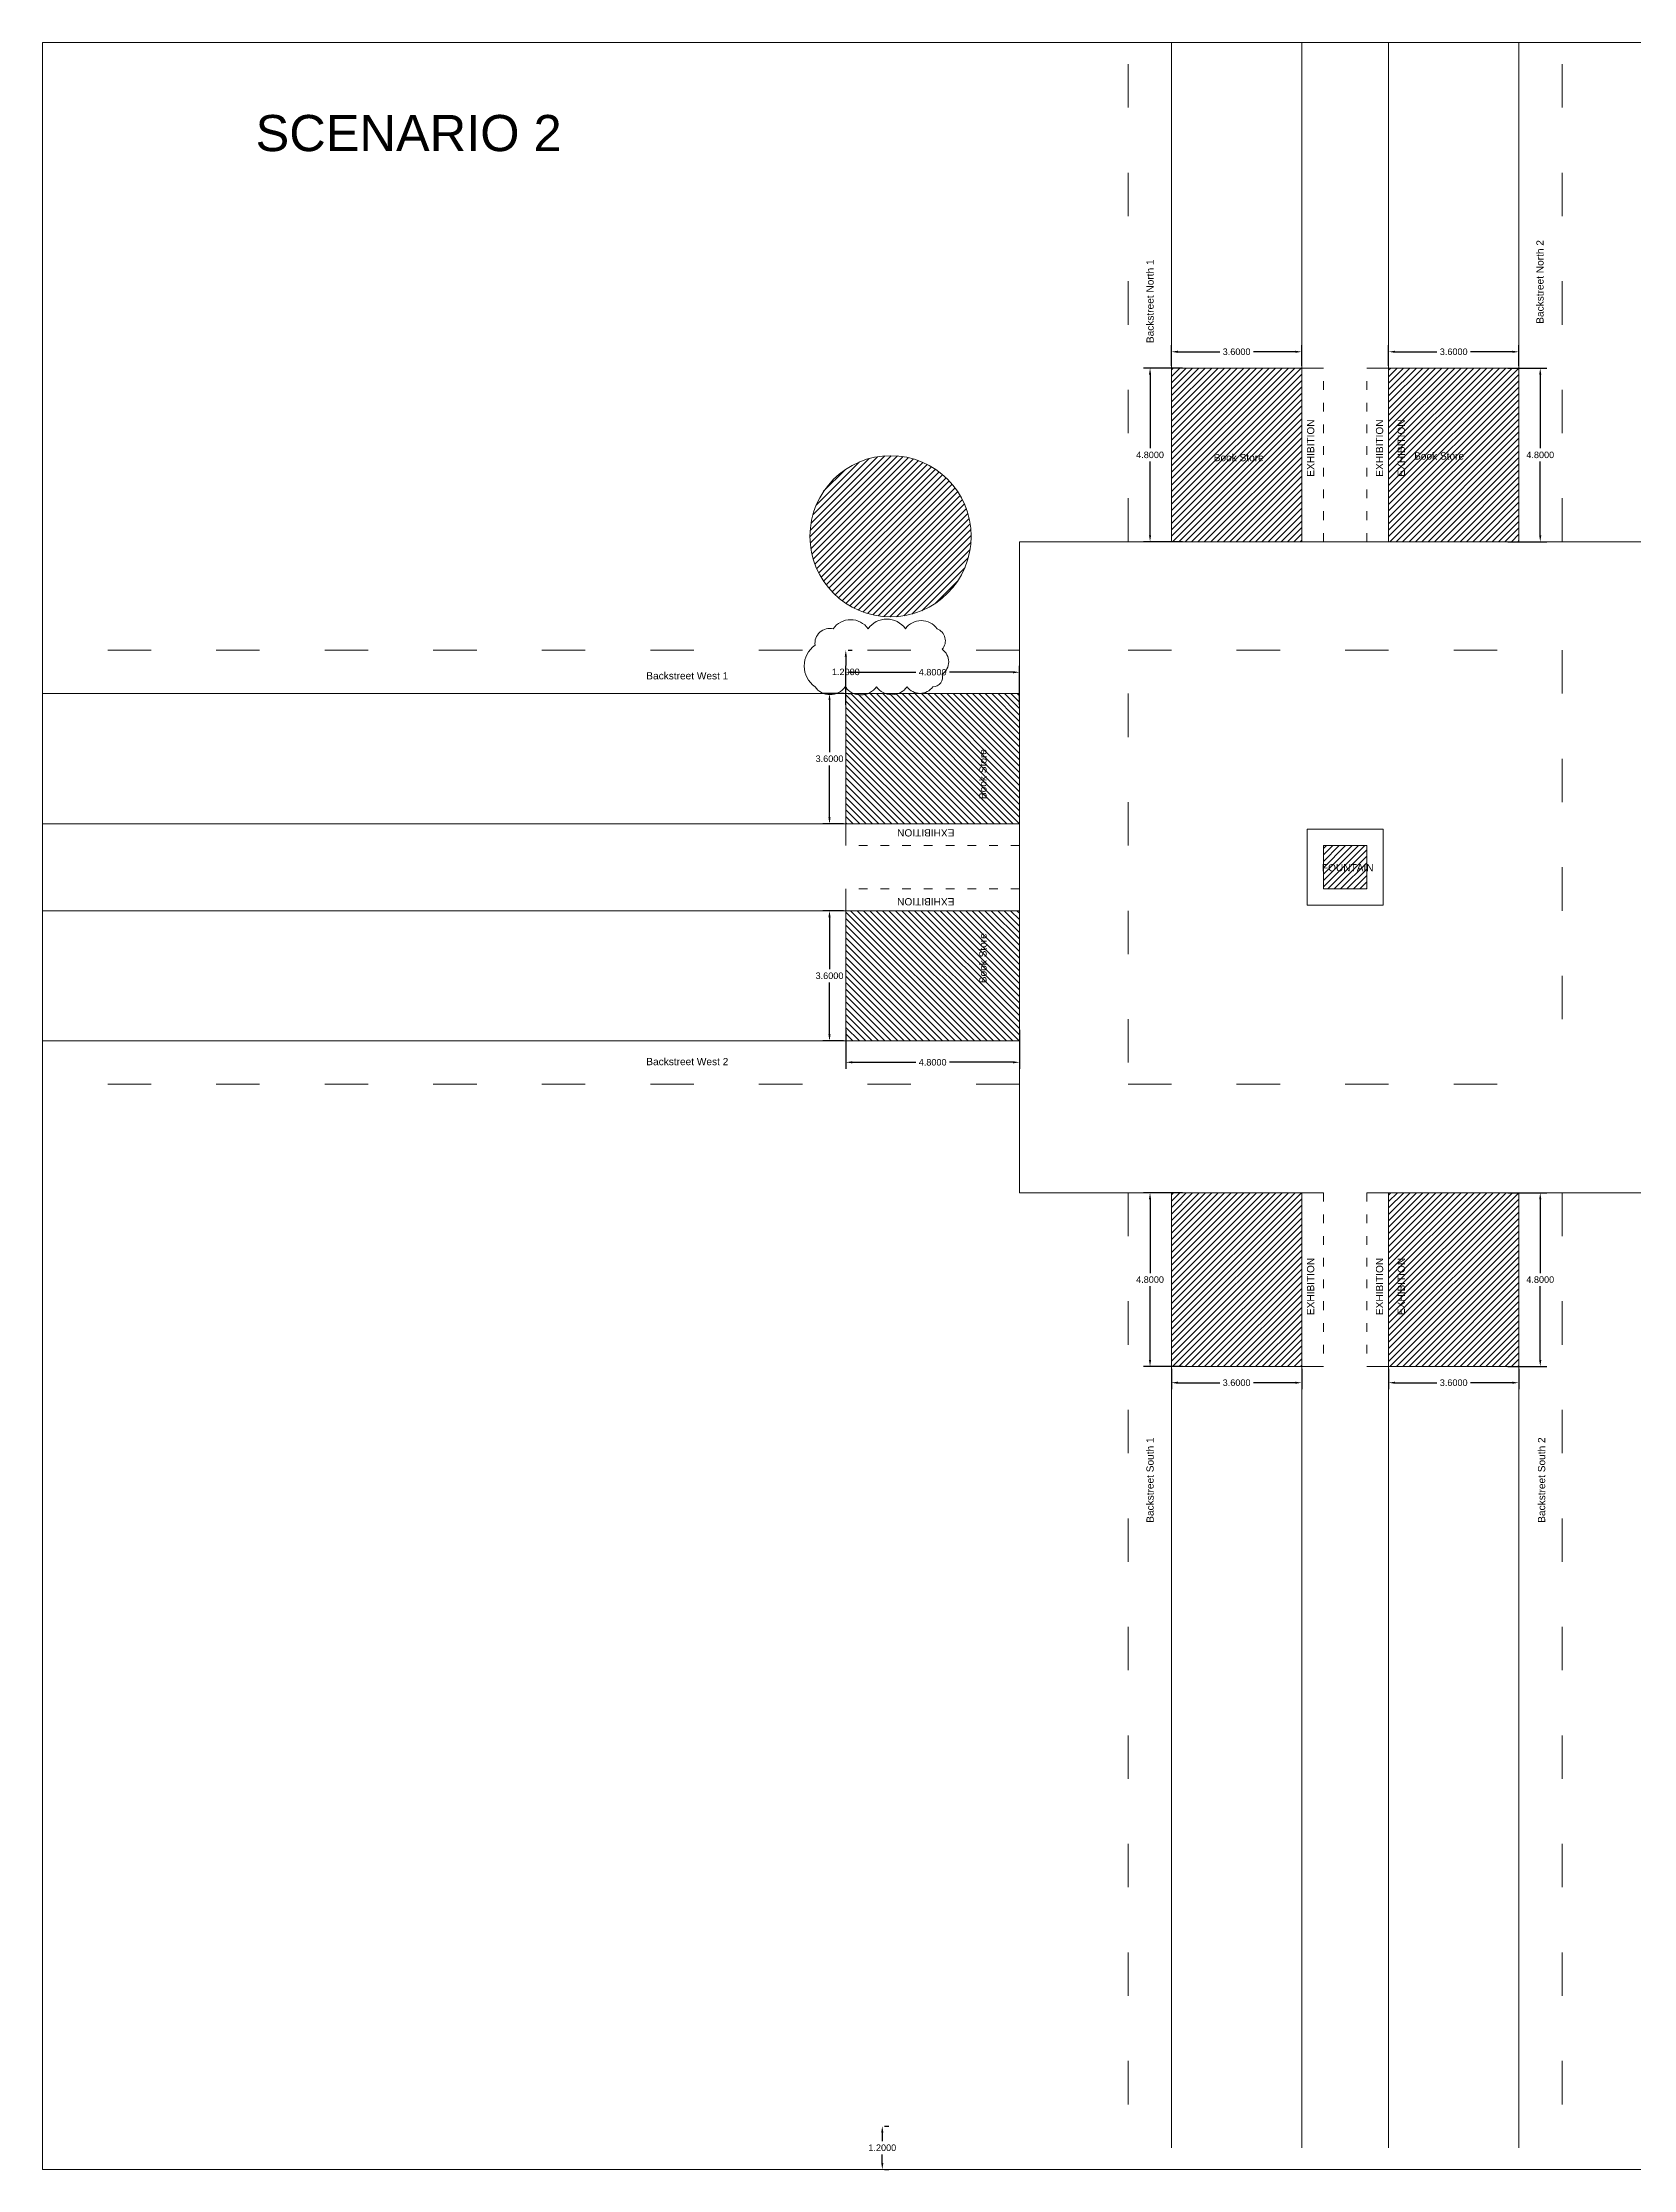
# Model space of a CAD drawing. Header units: inches. Extents: x 164 to 379, y 38 to 328.
# Drawn here: x 170.3 to 214.3, y 164.2 to 223 of the extents above; entities that cross this region are included whole.
import ezdxf

# ---------------------------------------------------------------- set-up
doc = ezdxf.new("R2010")
doc.units = ezdxf.units.IN
doc.header["$MEASUREMENT"] = 0
doc.linetypes.add('ACAD_ISO03W100', pattern=[30, 12, -18])
for name, color, linetype, lineweight in [('BoundaryBackstreet', 7, 'ACAD_ISO03W100', 13), ('Fountain', 170, 'Continuous', 13), ('Store', 131, 'Continuous', 13), ('TEXT', 7, 'Continuous', 13), ('Walkway Junction', 7, 'Continuous', 13)]:
    doc.layers.add(name, color=color, linetype=linetype, lineweight=lineweight)
doc.styles.get("Standard").update_dxf_attribs({"font": 'arial.ttf'})
doc.dimstyles.get("Standard").update_dxf_attribs({"dimtxt": 0.18, "dimasz": 0.18, "dimexe": 0.18, "dimexo": 0.0625, "dimgap": 0.09, "dimtad": 0, "dimtih": 1, "dimtoh": 1, "dimdec": 4, "dimzin": 0, "dimdsep": 46, "dimtxsty": 'Standard', "dimcen": 0.09, "dimadec": 0, "dimazin": 0, "dimtfac": 1, "dimtdec": 4, "dimtofl": 0, "dimtmove": 0, "dimatfit": 3, "dimfxl": 0, "dimtolj": 1, "dimtzin": 0, "dimarcsym": 0})
pattern_1 = [(45, (0.23016, 102.05505), (-0.08838835, 0.08838835), [])]
pattern_2 = [(135, (322.472, -5.9426), (-0.08838835, -0.08838835), [])]

# ---------------------------------------------------------------- blocks, each defined once
blk = doc.blocks.new('*D60')
at = {"layer": 'Defpoints', "color": 0, "transparency": 16777216}
for p in [(201.55, 186.377), (205.15, 186.377), (205.15, 185.927)]:
    blk.add_point(p, dxfattribs=at)
at = {"layer": 'Store', "color": 0, "lineweight": -2, "transparency": 16777216}
for p, q in [((201.55, 186.315), (201.55, 185.747)), ((201.73, 185.927), (202.887, 185.927)), ((204.97, 185.927), (203.813, 185.927)), ((205.15, 186.315), (205.15, 185.747))]:
    blk.add_line(p, q, dxfattribs=at)
at = {"layer": 'Store', "color": 0, "transparency": 16777216}
for points in [[(201.73, 185.957), (201.73, 185.897), (201.55, 185.927)], [(204.97, 185.957), (204.97, 185.897), (205.15, 185.927)]]:
    blk.add_solid(points, dxfattribs=at)
at = {"layer": 'Store', "color": 0, "transparency": 16777216, "insert": (203.35, 185.927), "char_height": 0.18, "attachment_point": 5}
blk.add_mtext('\\A1;3.6000', dxfattribs=at)
blk = doc.blocks.new('*D58')
at = {"layer": 'Defpoints', "color": 0, "transparency": 16777216}
for p in [(200.958, 191.177), (201.917, 191.177), (201.917, 186.377)]:
    blk.add_point(p, dxfattribs=at)
at = {"layer": 'Store', "color": 0, "lineweight": -2, "transparency": 16777216}
for p, q in [((201.855, 191.177), (200.778, 191.177)), ((200.958, 190.997), (200.958, 188.959)), ((200.958, 186.557), (200.958, 188.595)), ((201.855, 186.377), (200.778, 186.377))]:
    blk.add_line(p, q, dxfattribs=at)
at = {"layer": 'Store', "color": 0, "transparency": 16777216}
for points in [[(200.928, 190.997), (200.988, 190.997), (200.958, 191.177)], [(200.928, 186.557), (200.988, 186.557), (200.958, 186.377)]]:
    blk.add_solid(points, dxfattribs=at)
at = {"layer": 'Store', "color": 0, "transparency": 16777216, "insert": (200.958, 188.777), "char_height": 0.18, "attachment_point": 5}
blk.add_mtext('\\A1;4.8000', dxfattribs=at)
blk = doc.blocks.new('*D57')
at = {"layer": 'Defpoints', "color": 0, "transparency": 16777216}
for p in [(193.558, 165.377), (193.558, 165.377), (193.558, 164.177)]:
    blk.add_point(p, dxfattribs=at)
at = {"layer": 'Store', "color": 0, "lineweight": -2, "transparency": 16777216}
for p, q in [((193.62, 165.377), (193.738, 165.377)), ((193.558, 165.197), (193.558, 164.959)), ((193.558, 164.357), (193.558, 164.595)), ((193.62, 164.177), (193.738, 164.177))]:
    blk.add_line(p, q, dxfattribs=at)
at = {"layer": 'Store', "color": 0, "transparency": 16777216}
for points in [[(193.528, 165.197), (193.588, 165.197), (193.558, 165.377)], [(193.528, 164.357), (193.588, 164.357), (193.558, 164.177)]]:
    blk.add_solid(points, dxfattribs=at)
at = {"layer": 'Store', "color": 0, "transparency": 16777216, "insert": (193.558, 164.777), "char_height": 0.18, "attachment_point": 5}
blk.add_mtext('\\A1;1.2000', dxfattribs=at)
blk = doc.blocks.new('*D62')
at = {"layer": 'Defpoints', "color": 0, "transparency": 16777216}
for p in [(207.55, 186.377), (207.55, 185.927), (211.15, 186.377)]:
    blk.add_point(p, dxfattribs=at)
at = {"layer": 'Store', "color": 0, "lineweight": -2, "transparency": 16777216}
for p, q in [((207.55, 186.315), (207.55, 185.747)), ((207.73, 185.927), (208.887, 185.927)), ((210.97, 185.927), (209.813, 185.927)), ((211.15, 186.315), (211.15, 185.747))]:
    blk.add_line(p, q, dxfattribs=at)
at = {"layer": 'Store', "color": 0, "transparency": 16777216}
for points in [[(207.73, 185.957), (207.73, 185.897), (207.55, 185.927)], [(210.97, 185.957), (210.97, 185.897), (211.15, 185.927)]]:
    blk.add_solid(points, dxfattribs=at)
at = {"layer": 'Store', "color": 0, "transparency": 16777216, "insert": (209.35, 185.927), "char_height": 0.18, "attachment_point": 5}
blk.add_mtext('\\A1;3.6000', dxfattribs=at)
blk = doc.blocks.new('*D61')
at = {"layer": 'Defpoints', "color": 0, "transparency": 16777216}
for p in [(210.783, 191.177), (211.742, 191.177), (210.783, 186.377)]:
    blk.add_point(p, dxfattribs=at)
at = {"layer": 'Store', "color": 0, "lineweight": -2, "transparency": 16777216}
for p, q in [((210.845, 191.177), (211.922, 191.177)), ((211.742, 190.997), (211.742, 188.959)), ((211.742, 186.557), (211.742, 188.595)), ((210.845, 186.377), (211.922, 186.377))]:
    blk.add_line(p, q, dxfattribs=at)
at = {"layer": 'Store', "color": 0, "transparency": 16777216}
for points in [[(211.712, 190.997), (211.772, 190.997), (211.742, 191.177)], [(211.712, 186.557), (211.772, 186.557), (211.742, 186.377)]]:
    blk.add_solid(points, dxfattribs=at)
at = {"layer": 'Store', "color": 0, "transparency": 16777216, "insert": (211.742, 188.777), "char_height": 0.18, "attachment_point": 5}
blk.add_mtext('\\A1;4.8000', dxfattribs=at)
blk = doc.blocks.new('*D65')
at = {"layer": 'Defpoints', "color": 0, "transparency": 16777216}
for p in [(205.15, 214.428), (201.55, 213.977), (205.15, 213.977)]:
    blk.add_point(p, dxfattribs=at)
at = {"layer": 'Store', "color": 0, "lineweight": -2, "transparency": 16777216}
for p, q in [((201.55, 214.04), (201.55, 214.608)), ((201.73, 214.428), (202.887, 214.428)), ((204.97, 214.428), (203.813, 214.428)), ((205.15, 214.04), (205.15, 214.608))]:
    blk.add_line(p, q, dxfattribs=at)
at = {"layer": 'Store', "color": 0, "transparency": 16777216}
for points in [[(201.73, 214.458), (201.73, 214.398), (201.55, 214.428)], [(204.97, 214.458), (204.97, 214.398), (205.15, 214.428)]]:
    blk.add_solid(points, dxfattribs=at)
at = {"layer": 'Store', "color": 0, "transparency": 16777216, "insert": (203.35, 214.428), "char_height": 0.18, "attachment_point": 5}
blk.add_mtext('\\A1;3.6000', dxfattribs=at)
blk = doc.blocks.new('*D64')
at = {"layer": 'Defpoints', "color": 0, "transparency": 16777216}
for p in [(201.917, 213.977), (200.958, 209.177), (201.917, 209.177)]:
    blk.add_point(p, dxfattribs=at)
at = {"layer": 'Store', "color": 0, "lineweight": -2, "transparency": 16777216}
for p, q in [((201.855, 213.977), (200.778, 213.977)), ((200.958, 213.797), (200.958, 211.759)), ((200.958, 209.357), (200.958, 211.395)), ((201.855, 209.177), (200.778, 209.177))]:
    blk.add_line(p, q, dxfattribs=at)
at = {"layer": 'Store', "color": 0, "transparency": 16777216}
for points in [[(200.928, 213.797), (200.988, 213.797), (200.958, 213.977)], [(200.928, 209.357), (200.988, 209.357), (200.958, 209.177)]]:
    blk.add_solid(points, dxfattribs=at)
at = {"layer": 'Store', "color": 0, "transparency": 16777216, "insert": (200.958, 211.577), "char_height": 0.18, "attachment_point": 5}
blk.add_mtext('\\A1;4.8000', dxfattribs=at)
blk = doc.blocks.new('*D66')
at = {"layer": 'Defpoints', "color": 0, "transparency": 16777216}
for p in [(207.55, 214.428), (207.55, 213.977), (211.15, 213.977)]:
    blk.add_point(p, dxfattribs=at)
at = {"layer": 'Store', "color": 0, "lineweight": -2, "transparency": 16777216}
for p, q in [((207.55, 214.04), (207.55, 214.608)), ((207.73, 214.428), (208.887, 214.428)), ((210.97, 214.428), (209.813, 214.428)), ((211.15, 214.04), (211.15, 214.608))]:
    blk.add_line(p, q, dxfattribs=at)
at = {"layer": 'Store', "color": 0, "transparency": 16777216}
for points in [[(207.73, 214.458), (207.73, 214.398), (207.55, 214.428)], [(210.97, 214.458), (210.97, 214.398), (211.15, 214.428)]]:
    blk.add_solid(points, dxfattribs=at)
at = {"layer": 'Store', "color": 0, "transparency": 16777216, "insert": (209.35, 214.428), "char_height": 0.18, "attachment_point": 5}
blk.add_mtext('\\A1;3.6000', dxfattribs=at)
blk = doc.blocks.new('*D63')
at = {"layer": 'Defpoints', "color": 0, "transparency": 16777216}
for p in [(210.783, 213.977), (210.783, 209.177), (211.742, 209.177)]:
    blk.add_point(p, dxfattribs=at)
at = {"layer": 'Store', "color": 0, "lineweight": -2, "transparency": 16777216}
for p, q in [((210.845, 213.977), (211.922, 213.977)), ((211.742, 213.797), (211.742, 211.759)), ((211.742, 209.357), (211.742, 211.395)), ((210.845, 209.177), (211.922, 209.177))]:
    blk.add_line(p, q, dxfattribs=at)
at = {"layer": 'Store', "color": 0, "transparency": 16777216}
for points in [[(211.712, 213.797), (211.772, 213.797), (211.742, 213.977)], [(211.712, 209.357), (211.772, 209.357), (211.742, 209.177)]]:
    blk.add_solid(points, dxfattribs=at)
at = {"layer": 'Store', "color": 0, "transparency": 16777216, "insert": (211.742, 211.577), "char_height": 0.18, "attachment_point": 5}
blk.add_mtext('\\A1;4.8000', dxfattribs=at)
blk = doc.blocks.new('*D73')
at = {"layer": 'Defpoints', "color": 0, "transparency": 16777216}
for p in [(192.099, 198.977), (192.55, 198.977), (192.55, 195.377)]:
    blk.add_point(p, dxfattribs=at)
at = {"layer": 'Store', "color": 0, "lineweight": -2, "transparency": 16777216}
for p, q in [((192.487, 198.977), (191.919, 198.977)), ((192.099, 198.797), (192.099, 197.359)), ((192.099, 195.557), (192.099, 196.995)), ((192.487, 195.377), (191.919, 195.377))]:
    blk.add_line(p, q, dxfattribs=at)
at = {"layer": 'Store', "color": 0, "transparency": 16777216}
for points in [[(192.069, 198.797), (192.129, 198.797), (192.099, 198.977)], [(192.069, 195.557), (192.129, 195.557), (192.099, 195.377)]]:
    blk.add_solid(points, dxfattribs=at)
at = {"layer": 'Store', "color": 0, "transparency": 16777216, "insert": (192.099, 197.177), "char_height": 0.18, "attachment_point": 5}
blk.add_mtext('\\A1;3.6000', dxfattribs=at)
blk = doc.blocks.new('*D71')
at = {"layer": 'Defpoints', "color": 0, "transparency": 16777216}
for p in [(192.55, 195.744), (197.35, 195.744), (197.35, 194.785)]:
    blk.add_point(p, dxfattribs=at)
at = {"layer": 'Store', "color": 0, "lineweight": -2, "transparency": 16777216}
for p, q in [((192.55, 195.682), (192.55, 194.605)), ((197.35, 195.682), (197.35, 194.605)), ((192.73, 194.785), (194.483, 194.785)), ((197.17, 194.785), (195.417, 194.785))]:
    blk.add_line(p, q, dxfattribs=at)
at = {"layer": 'Store', "color": 0, "transparency": 16777216}
for points in [[(192.73, 194.815), (192.73, 194.755), (192.55, 194.785)], [(197.17, 194.815), (197.17, 194.755), (197.35, 194.785)]]:
    blk.add_solid(points, dxfattribs=at)
at = {"layer": 'Store', "color": 0, "transparency": 16777216, "insert": (194.95, 194.785), "char_height": 0.18, "attachment_point": 5}
blk.add_mtext('\\A1;4.8000', dxfattribs=at)
blk = doc.blocks.new('*D74')
at = {"layer": 'Defpoints', "color": 0, "transparency": 16777216}
for p in [(192.55, 204.977), (192.099, 201.377), (192.55, 201.377)]:
    blk.add_point(p, dxfattribs=at)
at = {"layer": 'Store', "color": 0, "lineweight": -2, "transparency": 16777216}
for p, q in [((192.487, 204.977), (191.919, 204.977)), ((192.099, 204.797), (192.099, 203.359)), ((192.099, 201.557), (192.099, 202.995)), ((192.487, 201.377), (191.919, 201.377))]:
    blk.add_line(p, q, dxfattribs=at)
at = {"layer": 'Store', "color": 0, "transparency": 16777216}
for points in [[(192.069, 204.797), (192.129, 204.797), (192.099, 204.977)], [(192.069, 201.557), (192.129, 201.557), (192.099, 201.377)]]:
    blk.add_solid(points, dxfattribs=at)
at = {"layer": 'Store', "color": 0, "transparency": 16777216, "insert": (192.099, 203.177), "char_height": 0.18, "attachment_point": 5}
blk.add_mtext('\\A1;3.6000', dxfattribs=at)
blk = doc.blocks.new('*D72')
at = {"layer": 'Defpoints', "color": 0, "transparency": 16777216}
for p in [(197.35, 205.569), (192.55, 204.61), (197.35, 204.61)]:
    blk.add_point(p, dxfattribs=at)
at = {"layer": 'Store', "color": 0, "lineweight": -2, "transparency": 16777216}
for p, q in [((192.55, 204.672), (192.55, 205.749)), ((192.73, 205.569), (194.483, 205.569)), ((197.17, 205.569), (195.417, 205.569)), ((197.35, 204.672), (197.35, 205.749))]:
    blk.add_line(p, q, dxfattribs=at)
at = {"layer": 'Store', "color": 0, "transparency": 16777216}
for points in [[(192.73, 205.599), (192.73, 205.539), (192.55, 205.569)], [(197.17, 205.599), (197.17, 205.539), (197.35, 205.569)]]:
    blk.add_solid(points, dxfattribs=at)
at = {"layer": 'Store', "color": 0, "transparency": 16777216, "insert": (194.95, 205.569), "char_height": 0.18, "attachment_point": 5}
blk.add_mtext('\\A1;4.8000', dxfattribs=at)
blk = doc.blocks.new('*D76')
at = {"layer": 'Defpoints', "color": 0, "transparency": 16777216}
for p in [(192.55, 206.177), (192.55, 206.177), (192.55, 204.977)]:
    blk.add_point(p, dxfattribs=at)
at = {"layer": 'Store', "color": 0, "lineweight": -2, "transparency": 16777216}
for p, q in [((192.55, 205.997), (192.55, 205.759)), ((192.612, 206.177), (192.73, 206.177)), ((192.55, 205.157), (192.55, 205.395)), ((192.612, 204.977), (192.73, 204.977))]:
    blk.add_line(p, q, dxfattribs=at)
at = {"layer": 'Store', "color": 0, "transparency": 16777216}
for points in [[(192.52, 205.997), (192.58, 205.997), (192.55, 206.177)], [(192.52, 205.157), (192.58, 205.157), (192.55, 204.977)]]:
    blk.add_solid(points, dxfattribs=at)
at = {"layer": 'Store', "color": 0, "transparency": 16777216, "insert": (192.55, 205.577), "char_height": 0.18, "attachment_point": 5}
blk.add_mtext('\\A1;1.2000', dxfattribs=at)

msp = doc.modelspace()

# ---------------------------------------------------------------- hatches: boundary and pattern name
at = {"layer": 'Fountain', "true_color": 0xf4ee51}
h = msp.add_hatch(dxfattribs=at)
h.set_pattern_fill('ANSI31', color=41)
h.set_pattern_definition([(45, (-0.36984, 102.05505), (-0.08838835, 0.08838835), [])])
edge = h.paths.add_edge_path()
edge.add_arc((193.78785, 209.32701), 2.22894, 0, 360)
at = {"layer": 'Fountain'}
h = msp.add_hatch(dxfattribs=at)
h.set_pattern_fill('ANSI31', color=256)
h.set_pattern_definition([(45, (-1.56984, 100.85505), (-0.08838835, 0.08838835), [])])
h.paths.add_polyline_path([(205.74991, 199.57715), (206.94991, 199.57715), (206.94991, 200.77715), (205.74991, 200.77715)])
at = {"layer": 'Store'}
h = msp.add_hatch(dxfattribs=at)
h.set_pattern_fill('ANSI31', color=256)
h.set_pattern_definition(pattern_1)
h.paths.add_polyline_path([(205.14991, 209.17715), (201.54992, 209.17715), (201.54992, 213.97715), (205.14991, 213.97715)])
h = msp.add_hatch(dxfattribs=at)
h.set_pattern_fill('ANSI31', color=256)
h.set_pattern_definition(pattern_1)
h.paths.add_polyline_path([(207.54991, 209.17715), (211.1499, 209.17715), (211.1499, 213.97715), (207.54991, 213.97715)])
h = msp.add_hatch(dxfattribs=at)
h.set_pattern_fill('ANSI31', color=256, angle=90)
h.set_pattern_definition(pattern_2)
h.paths.add_polyline_path([(197.34991, 201.37715), (197.34991, 204.97714), (192.54991, 204.97714), (192.54991, 201.37715)])
h = msp.add_hatch(dxfattribs=at)
h.set_pattern_fill('ANSI31', color=256, angle=90)
h.set_pattern_definition(pattern_2)
h.paths.add_polyline_path([(197.34991, 198.97715), (197.34991, 195.37715), (192.54991, 195.37715), (192.54991, 198.97715)])
h = msp.add_hatch(dxfattribs=at)
h.set_pattern_fill('ANSI31', color=256)
h.set_pattern_definition(pattern_1)
h.paths.add_polyline_path([(205.14991, 191.17715), (201.54992, 191.17715), (201.54992, 186.37715), (205.14991, 186.37715)])
h = msp.add_hatch(dxfattribs=at)
h.set_pattern_fill('ANSI31', color=256)
h.set_pattern_definition(pattern_1)
h.paths.add_polyline_path([(207.54991, 191.17715), (211.1499, 191.17715), (211.1499, 186.37715), (207.54991, 186.37715)])

# ---------------------------------------------------------------- linework, layer by layer
at = {"layer": 'BoundaryBackstreet', "ltscale": 0.1}
for p, q in [((200.34991, 209.17715), (200.34991, 222.97715)), ((212.34991, 209.17715), (212.34991, 222.97715)), ((197.34991, 206.17715), (170.34991, 206.17715)), ((200.34991, 206.17715), (212.34991, 206.17715)), ((212.34991, 206.17715), (212.34991, 194.17715)), ((200.34991, 204.97715), (200.34991, 194.17715)), ((197.34991, 194.17715), (170.34991, 194.17715)), ((200.34991, 194.17715), (212.34991, 194.17715)), ((200.34991, 191.17715), (200.34991, 164.77715)), ((212.34991, 191.17715), (212.34991, 164.77715))]:
    msp.add_line(p, q, dxfattribs=at)
at = {"layer": 'Fountain', "color": 240, "true_color": 0xed1f24}
msp.add_lwpolyline([(191.69912, 205.1682, 0.52056705), (192.52898, 205.1682, 0.52056705), (193.39799, 205.1682, 0.52056705), (194.24207, 205.1682, 0.52056705), (194.95573, 205.1682, 0.52056705), (195.21379, 205.51359, 0.52056705), (195.21379, 206.20324, 0.52056705), (195.07074, 206.7706, 0.52056705), (194.19907, 206.7706, 0.52056705), (193.16594, 206.7706, 0.52056705), (192.19998, 206.7706, 0.52056705), (191.69912, 206.31418, 0.52056705)], format="xyb", close=True, dxfattribs=at)
at = {"layer": 'Fountain'}
msp.add_lwpolyline([(205.29991, 199.12715), (205.29991, 201.22715), (207.39991, 201.22715), (207.39991, 199.12715)], close=True, dxfattribs=at)
msp.add_lwpolyline([(205.74991, 199.57715), (205.74991, 200.77715), (206.94991, 200.77715), (206.94991, 199.57715), (205.74991, 199.57715)], dxfattribs=at)
at = {"layer": 'Fountain', "color": 41, "true_color": 0xf4ee51}
msp.add_circle((193.78785, 209.32701), 2.22894, dxfattribs=at)
at = {"layer": 'Store'}
for p, q in [((205.74991, 213.97715), (205.14991, 213.97715)), ((207.54991, 213.97715), (206.94991, 213.97715)), ((208.15026, 213.97743), (207.55026, 213.97743)), ((192.54963, 201.9775), (192.54963, 201.3775)), ((192.54991, 201.37715), (192.54991, 200.77715)), ((192.54991, 199.57715), (192.54991, 198.97715)), ((204.54991, 191.17715), (205.14991, 191.17715)), ((205.74991, 191.17715), (205.14991, 191.17715)), ((207.54991, 191.17715), (206.94991, 191.17715)), ((205.74991, 186.37715), (205.14991, 186.37715)), ((207.54991, 186.37715), (206.94991, 186.37715)), ((208.15026, 186.37686), (207.55026, 186.37686))]:
    msp.add_line(p, q, dxfattribs=at)
at = {"layer": 'Store', "linetype": 'ACAD_ISO03W100', "ltscale": 0.02}
for p, q in [((205.74991, 209.17715), (205.74991, 213.97715)), ((206.94991, 209.17715), (206.94991, 213.97715)), ((197.34991, 200.77715), (192.54991, 200.77715)), ((197.34991, 199.57715), (192.54991, 199.57715)), ((205.74991, 191.17715), (205.74991, 186.37715)), ((206.94991, 191.17715), (206.94991, 186.37715))]:
    msp.add_line(p, q, dxfattribs=at)
at = {"layer": 'Store'}
for points in [[(205.14991, 209.17715), (201.54992, 209.17715), (201.54992, 213.97715), (205.14991, 213.97715)], [(207.54991, 209.17715), (211.1499, 209.17715), (211.1499, 213.97715), (207.54991, 213.97715)], [(197.34991, 201.37715), (197.34991, 204.97714), (192.54991, 204.97714), (192.54991, 201.37715)], [(197.34991, 198.97715), (197.34991, 195.37715), (192.54991, 195.37715), (192.54991, 198.97715)], [(205.14991, 191.17715), (201.54992, 191.17715), (201.54992, 186.37715), (205.14991, 186.37715)], [(207.54991, 191.17715), (211.1499, 191.17715), (211.1499, 186.37715), (207.54991, 186.37715)]]:
    msp.add_lwpolyline(points, close=True, dxfattribs=at)
at = {"layer": 'TEXT'}
for p, q in [((197.34991, 209.17715), (197.34991, 204.97756)), ((197.34991, 198.97715), (197.34991, 201.37715)), ((197.34991, 191.17715), (197.34991, 195.37715)), ((211.75707, 191.17715), (215.34991, 191.17715))]:
    msp.add_line(p, q, dxfattribs=at)
msp.add_lwpolyline([(170.34991, 222.97715), (273.54991, 222.97715), (273.54991, 164.17715), (170.34991, 164.17715)], close=True, dxfattribs=at)
at = {"layer": 'Walkway Junction'}
for p, q in [((201.54992, 209.17715), (201.54992, 222.97715)), ((205.14991, 213.97715), (205.14991, 222.97715)), ((207.54991, 213.97715), (207.54991, 222.97715)), ((211.1499, 209.17715), (211.1499, 222.97715)), ((197.34991, 209.17715), (215.34991, 209.17715)), ((197.34991, 204.97714), (170.34991, 204.97714)), ((192.54991, 201.37715), (170.34991, 201.37715)), ((192.54991, 198.97715), (170.34991, 198.97715)), ((197.34991, 195.37715), (170.34991, 195.37715)), ((197.34991, 191.17715), (205.14991, 191.17715)), ((201.54992, 191.17715), (201.54992, 164.77715)), ((211.1499, 191.17715), (211.1499, 164.77715)), ((205.14991, 186.37715), (205.14991, 164.77715)), ((207.54991, 186.37715), (207.54991, 164.77715))]:
    msp.add_line(p, q, dxfattribs=at)

# ---------------------------------------------------------------- texts
at = {"layer": 'TEXT', "attachment_point": 1}
for s, width, insert, char_height in [('SCENARIO 2', 10.6688527, (176.23676, 220.97475), 1), ('Book Store', 3.5863752, (202.71785, 211.60332), 0.2), ('Book Store', 3.5863752, (208.25581, 211.64817), 0.2), ('Backstreet West 1', 3.5863752, (187.03582, 205.57046), 0.2), ('FOUNTAIN', 3.5863752, (205.70872, 200.26537), 0.2), ('Backstreet West 2', 3.5863752, (187.03582, 194.90505), 0.2)]:
    msp.add_mtext_dynamic_manual_height_columns(s, width=width, gutter_width=1, heights=[0], dxfattribs=dict(at, insert=insert, char_height=char_height))
at = {"layer": 'TEXT', "char_height": 0.2}
for s, insert, attachment_point, rotation in [('Backstreet North 2', (211.63423, 215.20297), 1, 90), ('Backstreet North 1', (200.85888, 214.66798), 1, 90), ('EXHIBITION', (205.29629, 212.5583), 3, 90), ('EXHIBITION', (207.40353, 212.5583), 9, 90), ('EXHIBITION', (208.00353, 212.5583), 9, 90), ('Book Store', (196.23931, 203.44499), 3, 90), ('EXHIBITION', (193.96876, 201.23076), 9, 179.9999979), ('EXHIBITION', (193.96876, 199.12353), 3, 179.9999979), ('Book Store', (196.23931, 196.97151), 1, 90), ('EXHIBITION', (205.29629, 187.79599), 1, 90), ('EXHIBITION', (207.40353, 187.79599), 7, 90), ('EXHIBITION', (208.00353, 187.79599), 7, 90), ('Backstreet South 1', (200.85888, 182.05498), 1, 90), ('Backstreet South 2', (211.679, 182.05498), 1, 90)]:
    msp.add_mtext_dynamic_manual_height_columns(s, width=3.5863752, gutter_width=1, heights=[0], dxfattribs=dict(at, insert=insert, attachment_point=attachment_point, rotation=rotation))

# ---------------------------------------------------------------- dimensions: what is measured, and where the dimension line sits
at = {"layer": 'Store'}
for p1, p2, distance, picture, middle in [((201.54992, 213.97715), (205.14991, 213.97715), 0.45057, '*D65', (203.34991, 214.42772)), ((211.1499, 213.97715), (207.54991, 213.97715), -0.45057, '*D66', (209.34991, 214.42772)), ((192.54991, 204.97714), (192.54991, 206.17714), 0, '*D76', (192.54991, 205.57714)), ((192.54991, 204.97714), (192.54991, 201.37715), -0.45057, '*D74', (192.09934, 203.17714)), ((192.54991, 195.37715), (192.54991, 198.97715), 0.45057, '*D73', (192.09934, 197.17715)), ((201.54992, 186.37715), (205.14991, 186.37715), -0.45057, '*D60', (203.34991, 185.92658)), ((211.1499, 186.37715), (207.54991, 186.37715), 0.45057, '*D62', (209.34991, 185.92658)), ((193.55752, 164.17715), (193.55752, 165.37715), 0, '*D57', (193.55752, 164.77715))]:
    dim = msp.add_aligned_dim(p1=p1, p2=p2, distance=distance, dimstyle='Standard', dxfattribs=at)
    dim.commit()
    dim.dimension.update_dxf_attribs({"geometry": picture, "text_midpoint": middle})
for base, p1, p2, angle, picture, middle in [((200.95769, 209.17715), (201.91714, 213.97715), (201.91714, 209.17715), 270, '*D64', (200.95769, 211.57715)), ((211.74213, 209.17715), (210.78268, 213.97715), (210.78268, 209.17715), 270, '*D63', (211.74213, 211.57715)), ((197.34991, 205.56936), (192.54991, 204.60991), (197.34991, 204.60991), 359.9999979, '*D72', (194.94991, 205.56936)), ((197.34991, 194.78493), (192.54991, 195.74438), (197.34991, 195.74438), 359.9999979, '*D71', (194.94991, 194.78493)), ((200.95769, 191.17715), (201.91714, 186.37715), (201.91714, 191.17715), 90, '*D58', (200.95769, 188.77715)), ((211.74213, 191.17715), (210.78268, 186.37715), (210.78268, 191.17715), 90, '*D61', (211.74213, 188.77715))]:
    dim = msp.add_linear_dim(base=base, p1=p1, p2=p2, angle=angle, dimstyle='Standard', dxfattribs=at)
    dim.commit()
    dim.dimension.update_dxf_attribs({"geometry": picture, "text_midpoint": middle, "dimtype": 161})

doc.saveas('drawing.dxf')
